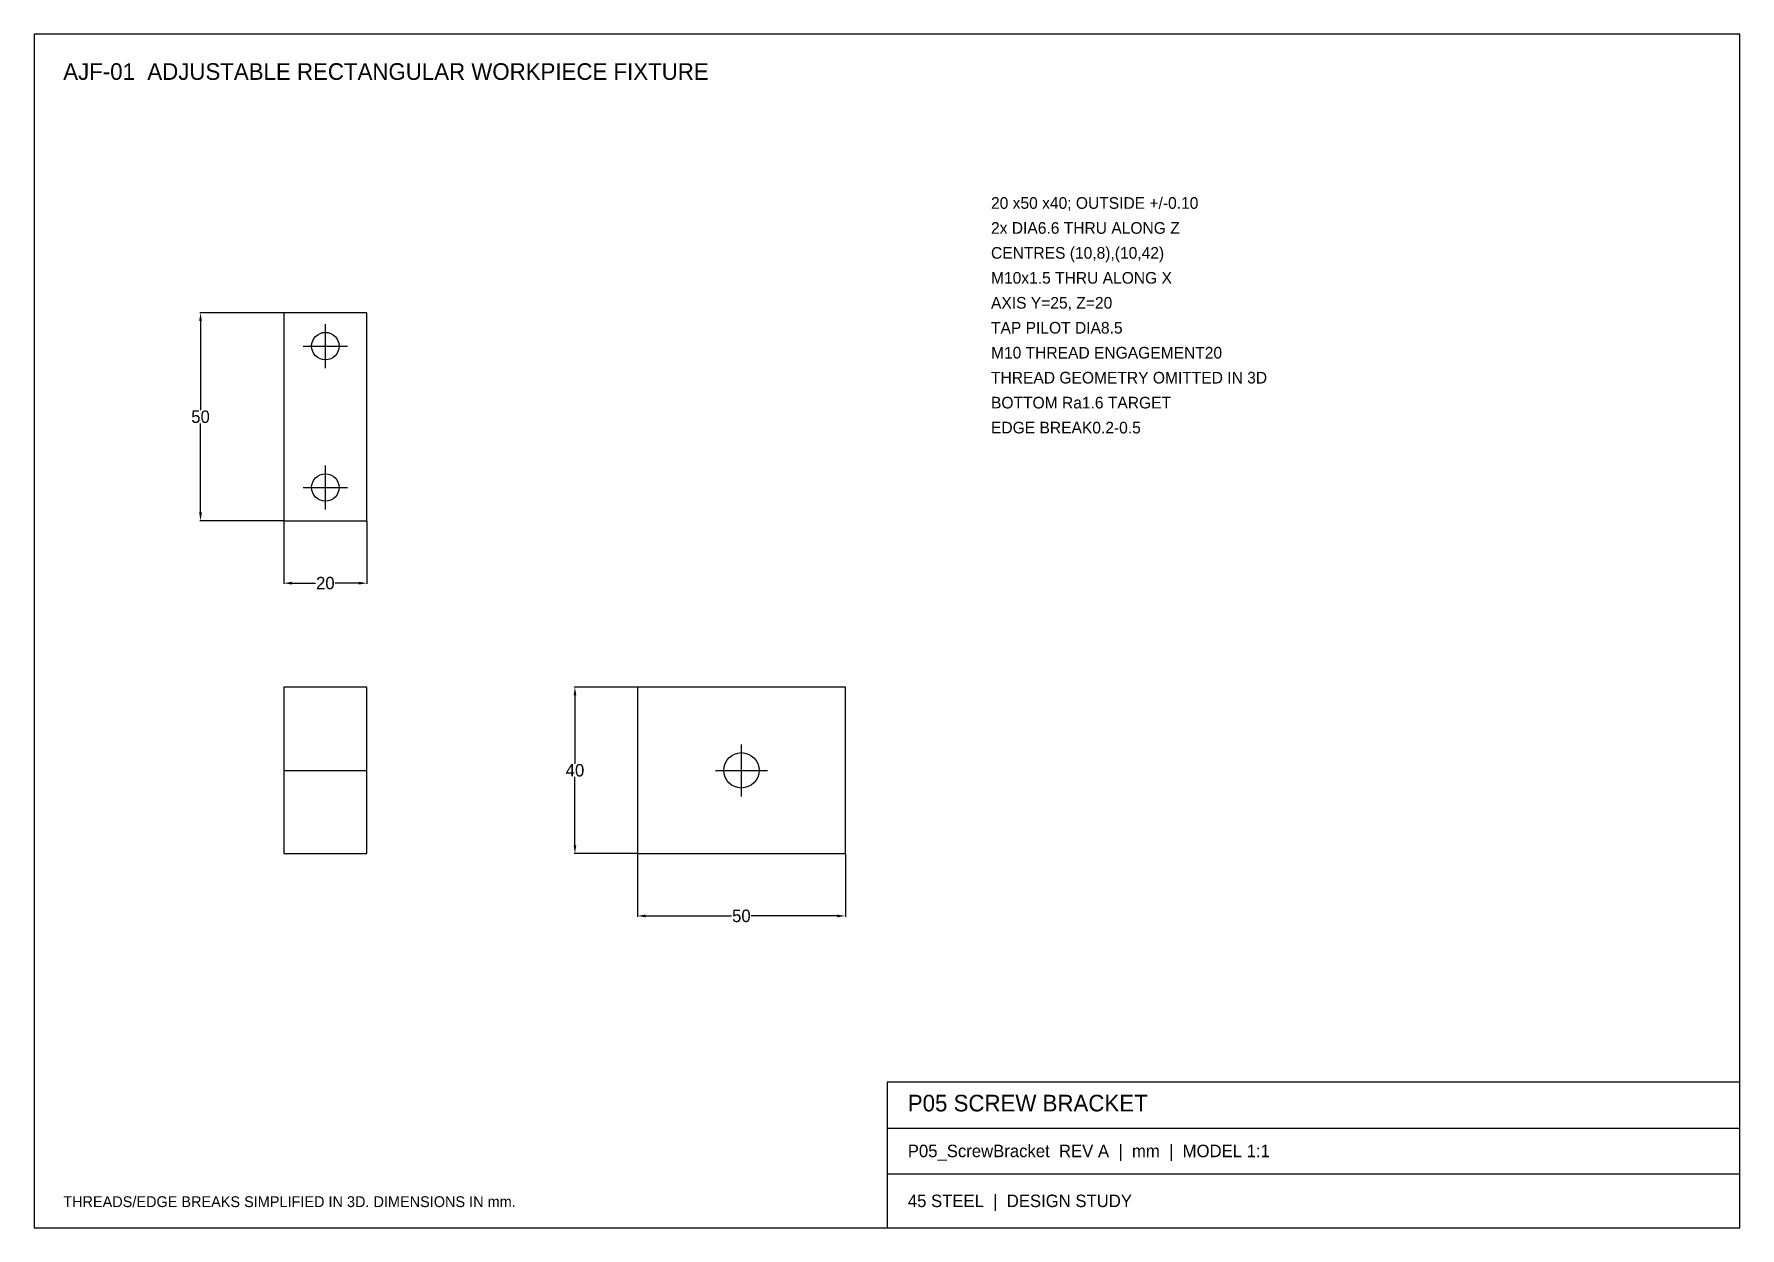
# Model space of a CAD drawing. Header units: millimetres. Extents: x 5 to 415, y 5 to 292.
import ezdxf

# ---------------------------------------------------------------- set-up
doc = ezdxf.new("R2010")
doc.units = ezdxf.units.MM
doc.header["$MEASUREMENT"] = 0
for name, color, linetype in [('CENTER', 3, 'Continuous'), ('FRAME', 7, 'Continuous'), ('NATIVE_DIM', 7, 'Continuous'), ('OUTLINE', 7, 'Continuous'), ('TEXT', 7, 'Continuous')]:
    doc.layers.add(name, color=color, linetype=linetype)
doc.dimstyles.get("Standard").update_dxf_attribs({"dimtxt": 0.18, "dimasz": 0.18, "dimexe": 0.18, "dimexo": 0.0625, "dimgap": 0.09, "dimtad": 0, "dimtih": 1, "dimtoh": 1, "dimdec": 4, "dimzin": 0, "dimdsep": 46, "dimtxsty": 'Standard', "dimcen": 0.09, "dimadec": 0, "dimazin": 0, "dimtfac": 1, "dimtdec": 4, "dimtofl": 0, "dimtmove": 0, "dimatfit": 3, "dimfxl": 1, "dimtolj": 1, "dimtzin": 0, "dimarcsym": 0})

# ---------------------------------------------------------------- blocks, each defined once
blk = doc.blocks.new('*D0')
at = {"layer": 'Defpoints', "color": 0, "linetype": 'Continuous', "transparency": 16777216}
for p in [(65, 175), (85, 175), (85, 160)]:
    blk.add_point(p, dxfattribs=at)
at = {"layer": 'NATIVE_DIM', "color": 0, "linetype": 'Continuous', "lineweight": -2, "transparency": 16777216}
for p, q in [((65, 174.94), (65, 159.82)), ((85, 174.94), (85, 159.82)), ((67, 160), (72.66, 160)), ((83, 160), (77.34, 160))]:
    blk.add_line(p, q, dxfattribs=at)
at = {"layer": 'NATIVE_DIM', "color": 0, "linetype": 'Continuous', "transparency": 16777216}
for points in [[(67, 160.33), (67, 159.67), (65, 160)], [(83, 160.33), (83, 159.67), (85, 160)]]:
    blk.add_solid(points, dxfattribs=at)
at = {"layer": 'NATIVE_DIM', "color": 0, "linetype": 'Continuous', "transparency": 16777216, "insert": (75, 160), "char_height": 3, "attachment_point": 5}
blk.add_mtext('\\A1;20', dxfattribs=at)
blk = doc.blocks.new('*D1')
at = {"layer": 'Defpoints', "color": 0, "linetype": 'Continuous', "transparency": 16777216}
for p in [(45, 225), (65, 225), (65, 175)]:
    blk.add_point(p, dxfattribs=at)
at = {"layer": 'NATIVE_DIM', "color": 0, "linetype": 'Continuous', "lineweight": -2, "transparency": 16777216}
for p, q in [((64.94, 225), (44.82, 225)), ((45, 223), (45, 201.59)), ((45, 177), (45, 198.41)), ((64.94, 175), (44.82, 175))]:
    blk.add_line(p, q, dxfattribs=at)
at = {"layer": 'NATIVE_DIM', "color": 0, "linetype": 'Continuous', "transparency": 16777216}
for points in [[(44.67, 223), (45.33, 223), (45, 225)], [(44.67, 177), (45.33, 177), (45, 175)]]:
    blk.add_solid(points, dxfattribs=at)
at = {"layer": 'NATIVE_DIM', "color": 0, "linetype": 'Continuous', "transparency": 16777216, "insert": (45, 200), "char_height": 3, "attachment_point": 5}
blk.add_mtext('\\A1;50', dxfattribs=at)
blk = doc.blocks.new('*D2')
at = {"layer": 'Defpoints', "color": 0, "linetype": 'Continuous', "transparency": 16777216}
for p in [(150, 95), (200, 95), (200, 80)]:
    blk.add_point(p, dxfattribs=at)
at = {"layer": 'NATIVE_DIM', "color": 0, "linetype": 'Continuous', "lineweight": -2, "transparency": 16777216}
for p, q in [((150, 94.94), (150, 79.82)), ((200, 94.94), (200, 79.82)), ((152, 80), (172.66, 80)), ((198, 80), (177.34, 80))]:
    blk.add_line(p, q, dxfattribs=at)
at = {"layer": 'NATIVE_DIM', "color": 0, "linetype": 'Continuous', "transparency": 16777216}
for points in [[(152, 80.33), (152, 79.67), (150, 80)], [(198, 80.33), (198, 79.67), (200, 80)]]:
    blk.add_solid(points, dxfattribs=at)
at = {"layer": 'NATIVE_DIM', "color": 0, "linetype": 'Continuous', "transparency": 16777216, "insert": (175, 80), "char_height": 3, "attachment_point": 5}
blk.add_mtext('\\A1;50', dxfattribs=at)
blk = doc.blocks.new('*D3')
at = {"layer": 'Defpoints', "color": 0, "linetype": 'Continuous', "transparency": 16777216}
for p in [(135, 135), (150, 135), (150, 95)]:
    blk.add_point(p, dxfattribs=at)
at = {"layer": 'NATIVE_DIM', "color": 0, "linetype": 'Continuous', "lineweight": -2, "transparency": 16777216}
for p, q in [((149.94, 135), (134.82, 135)), ((135, 133), (135, 116.59)), ((135, 97), (135, 113.41)), ((149.94, 95), (134.82, 95))]:
    blk.add_line(p, q, dxfattribs=at)
at = {"layer": 'NATIVE_DIM', "color": 0, "linetype": 'Continuous', "transparency": 16777216}
for points in [[(134.67, 133), (135.33, 133), (135, 135)], [(134.67, 97), (135.33, 97), (135, 95)]]:
    blk.add_solid(points, dxfattribs=at)
at = {"layer": 'NATIVE_DIM', "color": 0, "linetype": 'Continuous', "transparency": 16777216, "insert": (135, 115), "char_height": 3, "attachment_point": 5}
blk.add_mtext('\\A1;40', dxfattribs=at)

msp = doc.modelspace()

# ---------------------------------------------------------------- linework, layer by layer
at = {"layer": 'CENTER'}
for p, q in [((75, 211.7), (75, 222.3)), ((69.7, 217), (80.3, 217)), ((75, 177.7), (75, 188.3)), ((69.7, 183), (80.3, 183)), ((175, 108.75), (175, 121.25)), ((65, 115), (85, 115)), ((168.75, 115), (181.25, 115))]:
    msp.add_line(p, q, dxfattribs=at)
at = {"layer": 'FRAME'}
for p, q in [((415, 292), (5, 292)), ((5, 292), (5, 5)), ((415, 5), (415, 292)), ((415, 40), (210, 40)), ((210, 40), (210, 5)), ((415, 5), (415, 40)), ((210, 29), (415, 29)), ((210, 18), (415, 18)), ((5, 5), (415, 5)), ((210, 5), (415, 5))]:
    msp.add_line(p, q, dxfattribs=at)
at = {"layer": 'OUTLINE'}
for p, q in [((85, 225), (65, 225)), ((65, 225), (65, 175)), ((85, 175), (85, 225)), ((65, 175), (85, 175)), ((85, 135), (65, 135)), ((65, 135), (65, 95)), ((85, 95), (85, 135)), ((200, 135), (150, 135)), ((150, 135), (150, 95)), ((200, 95), (200, 135)), ((65, 95), (85, 95)), ((150, 95), (200, 95))]:
    msp.add_line(p, q, dxfattribs=at)
for centre, radius in [((75, 217), 3.3), ((75, 183), 3.3), ((175, 115), 4.25)]:
    msp.add_circle(centre, radius, dxfattribs=at)

# ---------------------------------------------------------------- texts
at = {"layer": 'TEXT'}
for s, height, p in [('AJF-01  ADJUSTABLE RECTANGULAR WORKPIECE FIXTURE', 4, (12, 281)), ('20 x50 x40; OUTSIDE +/-0.10', 2.8, (235, 250)), ('2x DIA6.6 THRU ALONG Z', 2.8, (235, 244)), ('CENTRES (10,8),(10,42)', 2.8, (235, 238)), ('M10x1.5 THRU ALONG X', 2.8, (235, 232)), ('AXIS Y=25, Z=20', 2.8, (235, 226)), ('TAP PILOT DIA8.5', 2.8, (235, 220)), ('M10 THREAD ENGAGEMENT20', 2.8, (235, 214)), ('THREAD GEOMETRY OMITTED IN 3D', 2.8, (235, 208)), ('BOTTOM Ra1.6 TARGET', 2.8, (235, 202)), ('EDGE BREAK0.2-0.5', 2.8, (235, 196)), ('P05 SCREW BRACKET', 4, (215, 33)), ('P05_ScrewBracket  REV A  |  mm  |  MODEL 1:1', 3, (215, 22)), ('THREADS/EDGE BREAKS SIMPLIFIED IN 3D. DIMENSIONS IN mm.', 2.6, (12, 10)), ('45 STEEL  |  DESIGN STUDY', 3, (215, 10))]:
    msp.add_text(s, height=height, dxfattribs=at).set_placement(p)

# ---------------------------------------------------------------- dimensions: what is measured, and where the dimension line sits
at = {"layer": 'NATIVE_DIM', "linetype": 'Continuous'}
for p1, p2, distance, text, picture, middle in [((65, 175), (65, 225), 20, '50', '*D1', (45, 200)), ((65, 175), (85, 175), -15, '20', '*D0', (75, 160)), ((150, 95), (150, 135), 15, '40', '*D3', (135, 115)), ((150, 95), (200, 95), -15, '50', '*D2', (175, 80))]:
    dim = msp.add_aligned_dim(p1=p1, p2=p2, distance=distance, text=text, dimstyle='Standard', override={"dimtxt": 3, "dimasz": 2}, dxfattribs=at)
    dim.commit()
    dim.dimension.update_dxf_attribs({"geometry": picture, "text_midpoint": middle})

doc.saveas('drawing.dxf')
